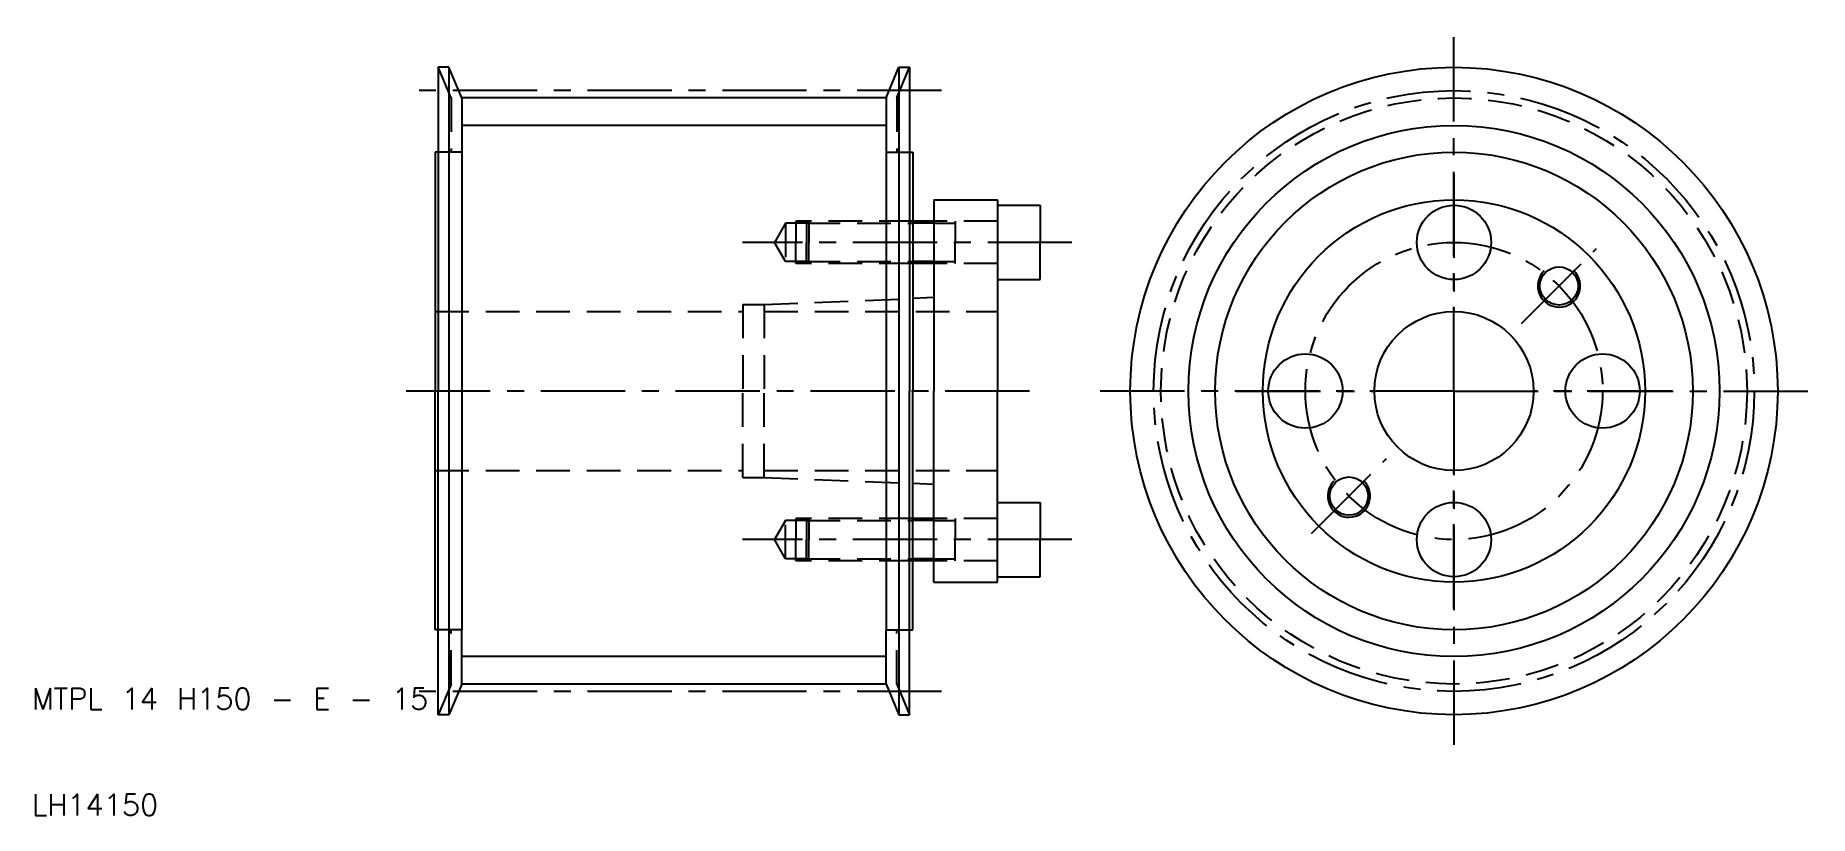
# Model space of a CAD drawing. Extents: x 10 to 178, y 10 to 83.
import ezdxf

# ---------------------------------------------------------------- set-up
doc = ezdxf.new("R2010")
doc.units = 0
doc.header["$LTSCALE"] = 0.25
doc.linetypes.add('CENTER', pattern=[50.8, 31.75, -6.35, 6.35, -6.35])
doc.linetypes.add('DASHED', pattern=[19.05, 12.7, -6.35])
doc.layers.get('0').update_dxf_attribs({"linetype": 'CONTINUOUS'})
doc.layers.add('CENTER', color=1, linetype='CENTER')
doc.styles.get("Standard").update_dxf_attribs({"font": 'txt.shx'})

msp = doc.modelspace()

# ---------------------------------------------------------------- linework, layer by layer
at = {"color": 3, "linetype": 'DASHED'}
for p, q in [((49.5, 77.61), (48.3, 80.5)), ((91.5, 77.61), (92.7, 80.5)), ((49.5, 77.61), (49.5, 72.5)), ((91.5, 77.61), (91.5, 72.5)), ((50.5, 72.5), (48.3, 72.5)), ((90.5, 72.5), (92.7, 72.5)), ((81, 65.8), (79.96077, 64)), ((83, 65.8), (81, 65.8)), ((81, 65.8), (81, 62.2)), ((83.2, 66), (82, 66)), ((82, 66), (82, 64)), ((83.2, 66), (83, 65.8)), ((83, 65.8), (93, 65.8)), ((83, 65.8), (83, 64)), ((93, 66), (83.2, 66)), ((83.2, 66), (83.2, 64)), ((101, 66), (95, 66)), ((95, 65.8), (97, 65.8)), ((97, 66), (97, 64)), ((81, 62.2), (79.96077, 64)), ((82, 62), (82, 64)), ((83, 62.2), (83, 64)), ((83.2, 62), (83.2, 64)), ((97, 62), (97, 64)), ((83, 62.2), (81, 62.2)), ((83.2, 62), (82, 62)), ((83, 62.2), (93, 62.2)), ((83.2, 62), (83, 62.2)), ((93, 62), (83.2, 62)), ((95, 62.2), (97, 62.2)), ((101, 62), (95, 62)), ((79, 58.15), (93, 58.71875)), ((48, 57.5), (77, 57.5)), ((77, 58.15), (79, 58.15)), ((77, 58.15), (77, 50)), ((79, 58.15), (79, 50)), ((79, 57.5), (101, 57.5)), ((77, 41.85), (77, 50)), ((79, 41.85), (79, 50)), ((48, 42.5), (77, 42.5)), ((77, 41.85), (79, 41.85)), ((79, 42.5), (101, 42.5)), ((79, 41.85), (93, 41.28125)), ((81, 37.8), (79.96077, 36)), ((83, 37.8), (81, 37.8)), ((81, 34.2), (81, 37.8)), ((83.2, 38), (82, 38)), ((82, 38), (82, 36)), ((83.2, 38), (83, 37.8)), ((83, 37.8), (93, 37.8)), ((83, 37.8), (83, 36)), ((93, 38), (83.2, 38)), ((83.2, 38), (83.2, 36)), ((101, 38), (95, 38)), ((95, 37.8), (97, 37.8)), ((97, 38), (97, 36)), ((81, 34.2), (79.96077, 36)), ((82, 34), (82, 36)), ((83, 34.2), (83, 36)), ((83.2, 34), (83.2, 36)), ((97, 34), (97, 36)), ((83, 34.2), (81, 34.2)), ((83.2, 34), (82, 34)), ((83, 34.2), (93, 34.2)), ((83.2, 34), (83, 34.2)), ((93, 34), (83.2, 34)), ((95, 34.2), (97, 34.2)), ((101, 34), (95, 34)), ((50.5, 27.5), (48.3, 27.5)), ((49.5, 22.39), (49.5, 27.5)), ((90.5, 27.5), (92.7, 27.5)), ((91.5, 22.39), (91.5, 27.5)), ((49.5, 22.39), (48.3, 19.5)), ((91.5, 22.39), (92.7, 19.5))]:
    msp.add_line(p, q, dxfattribs=at)
for p, q in [((48.3, 80.5), (48.3, 72.5)), ((49.3, 80.5), (48.3, 80.5)), ((49.3, 80.5), (49.3, 19.5)), ((50.5, 77.61), (49.3, 80.5)), ((90.5, 77.61), (91.7, 80.5)), ((91.7, 80.5), (91.7, 19.5)), ((91.7, 80.5), (92.7, 80.5)), ((92.7, 80.5), (92.7, 72.5)), ((90.5, 77.61), (50.5, 77.61)), ((50.5, 77.61), (50.5, 72.5)), ((90.5, 77.61), (90.5, 72.5)), ((48, 72.5), (48, 50)), ((48.3, 72.5), (48, 72.5)), ((48.3, 72.5), (48.3, 50)), ((50.5, 72.5), (50.5, 27.5)), ((90.5, 72.5), (90.5, 27.5)), ((92.7, 72.5), (92.7, 50)), ((92.7, 72.5), (93, 72.5)), ((93, 72.5), (93, 66)), ((95, 68), (101, 68)), ((95, 68), (95, 66)), ((101, 68), (101, 67.5)), ((101, 67.5), (101, 60.5)), ((101, 67.5), (105, 67.5)), ((105, 67.5), (105, 64)), ((93, 66), (93, 62)), ((95, 66), (93, 66)), ((95, 66), (95, 62)), ((105, 60.5), (105, 64)), ((93, 62), (93, 58.71875)), ((95, 62), (93, 62)), ((95, 62), (95, 58.8)), ((101, 60.5), (101, 50)), ((101, 60.5), (105, 60.5)), ((95, 58.8), (93, 58.71875)), ((93, 58.71875), (93, 50)), ((95, 58.8), (95, 50)), ((48, 27.5), (48, 50)), ((48.3, 27.5), (48.3, 50)), ((92.7, 27.5), (92.7, 50)), ((93, 41.28125), (93, 50)), ((95, 41.2), (95, 50)), ((101, 39.5), (101, 50)), ((93, 38), (93, 41.28125)), ((95, 41.2), (93, 41.28125)), ((95, 38), (95, 41.2)), ((101, 39.5), (105, 39.5)), ((101, 32.5), (101, 39.5)), ((105, 39.5), (105, 36)), ((95, 38), (93, 38)), ((93, 34), (93, 38)), ((95, 34), (95, 38)), ((105, 32.5), (105, 36)), ((93, 27.5), (93, 34)), ((95, 34), (93, 34)), ((95, 32), (95, 34)), ((95, 32), (101, 32)), ((101, 32), (101, 32.5)), ((101, 32.5), (105, 32.5)), ((48.3, 27.5), (48, 27.5)), ((48.3, 19.5), (48.3, 27.5)), ((50.5, 22.39), (50.5, 27.5)), ((90.5, 22.39), (90.5, 27.5)), ((92.7, 19.5), (92.7, 27.5)), ((92.7, 27.5), (93, 27.5)), ((50.5, 22.39), (49.3, 19.5)), ((90.5, 22.39), (50.5, 22.39)), ((90.5, 22.39), (91.7, 19.5)), ((49.3, 19.5), (48.3, 19.5)), ((91.7, 19.5), (92.7, 19.5))]:
    msp.add_line(p, q)
at = {"color": 3}
for p, q in [((90.5, 75.02), (50.5, 75.02)), ((95, 65.8), (93, 65.8)), ((95, 62.2), (93, 62.2)), ((95, 37.8), (93, 37.8)), ((95, 34.2), (93, 34.2)), ((90.5, 24.98), (50.5, 24.98))]:
    msp.add_line(p, q, dxfattribs=at)
for centre, radius in [((144, 50), 30.5), ((144, 50), 22.5), ((144, 50), 18), ((144, 50), 18), ((144, 64), 3.5), ((153.899495, 59.899495), 1.8), ((144, 50), 7.5), ((130, 50), 3.5), ((158, 50), 3.5), ((134.100505, 40.100505), 1.8), ((144, 36), 3.5)]:
    msp.add_circle(centre, radius)
at = {"color": 3, "linetype": 'DASHED'}
msp.add_circle((144, 50), 27.61, dxfattribs=at)
at = {"color": 3}
msp.add_circle((144, 50), 25.02, dxfattribs=at)
for centre in [(153.899495, 59.899495), (134.100505, 40.100505)]:
    msp.add_arc(centre, 2, 135, 47, dxfattribs=at)
at = {"layer": 'CENTER', "color": 1, "linetype": 'CENTER'}
for p, q in [((144, 50), (144, 83.5)), ((95.7, 78.3), (45.3, 78.3)), ((144, 70.5), (144, 57.5)), ((108, 64), (76.96077, 64)), ((150.363961, 56.363961), (157.435029, 63.435029)), ((104, 50), (45, 50)), ((144, 50), (110.5, 50)), ((123.5, 50), (136.5, 50)), ((144, 50), (177.5, 50)), ((144, 50), (144, 16.5)), ((164.5, 50), (151.5, 50)), ((130.564971, 36.564971), (137.636039, 43.636039)), ((144, 29.5), (144, 42.5)), ((108, 36), (76.96077, 36)), ((95.7, 21.7), (45.3, 21.7))]:
    msp.add_line(p, q, dxfattribs=at)
for radius in [28.3, 14]:
    msp.add_circle((144, 50), radius, dxfattribs=at)

# ---------------------------------------------------------------- texts
for s, p in [('MTPL 14 H150 - E - 15', (10, 20)), ('LH14150', (10, 10))]:
    msp.add_text(s, height=2).set_placement(p)

doc.saveas('drawing.dxf')
